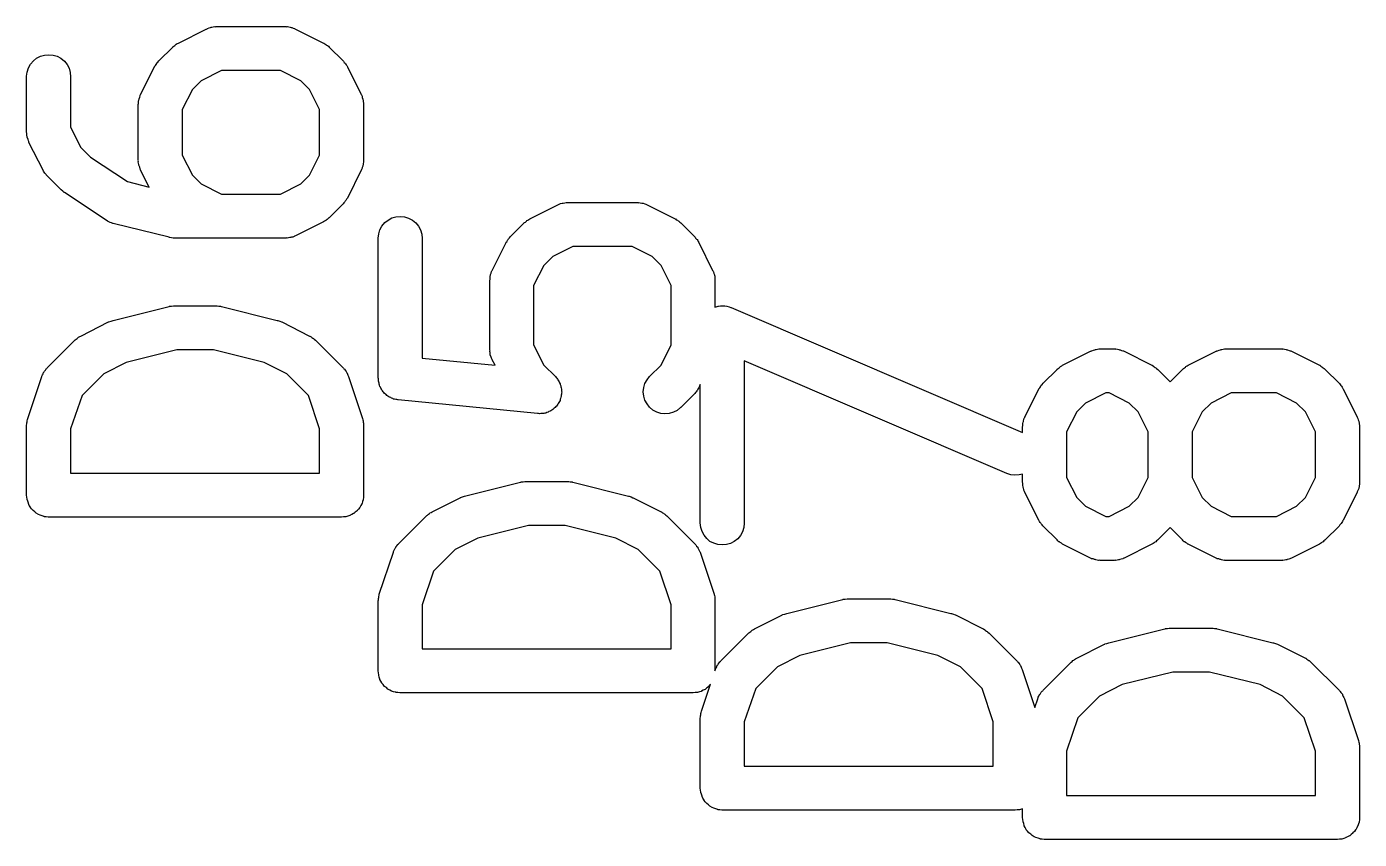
# Model space of a CAD drawing. Extents: x 116.8 to 159.2, y -137.5 to -92.6.
# Drawn here: x 132.177 to 136.727, y -137.313 to -134.539 of the extents above; entities that cross this region are included whole.
import ezdxf

# ---------------------------------------------------------------- set-up
doc = ezdxf.new("R2010")
doc.units = 0
doc.layers.add('BLACK', color=7, linetype='CONTINUOUS')

msp = doc.modelspace()

# ---------------------------------------------------------------- linework, layer by layer
at = {"layer": 'BLACK', "linetype": 'CONTINUOUS'}
for p, q in [((132.795, -134.545), (132.8, -134.543)), ((132.8, -134.543), (132.805, -134.542)), ((132.805, -134.542), (132.807, -134.541)), ((132.807, -134.541), (132.809, -134.541)), ((132.809, -134.541), (132.814, -134.54)), ((132.814, -134.54), (132.819, -134.539)), ((132.819, -134.539), (132.822, -134.54)), ((132.822, -134.54), (132.824, -134.539)), ((132.824, -134.539), (133.062, -134.539)), ((133.062, -134.539), (133.063, -134.539)), ((133.063, -134.539), (133.065, -134.54)), ((133.065, -134.54), (133.067, -134.539)), ((133.067, -134.539), (133.072, -134.54)), ((133.072, -134.54), (133.077, -134.541)), ((133.077, -134.541), (133.08, -134.542)), ((133.08, -134.542), (133.082, -134.542)), ((133.082, -134.542), (133.087, -134.544)), ((132.695, -134.595), (132.79, -134.547)), ((132.79, -134.547), (132.791, -134.547)), ((132.791, -134.547), (132.793, -134.546)), ((132.793, -134.546), (132.795, -134.545)), ((133.087, -134.544), (133.091, -134.545)), ((133.091, -134.545), (133.093, -134.546)), ((133.093, -134.546), (133.095, -134.547)), ((133.095, -134.547), (133.191, -134.595)), ((132.628, -134.656), (132.676, -134.609)), ((132.676, -134.608), (132.68, -134.606)), ((132.676, -134.609), (132.676, -134.608)), ((132.68, -134.606), (132.683, -134.603)), ((132.683, -134.603), (132.685, -134.601)), ((132.685, -134.601), (132.688, -134.599)), ((132.688, -134.599), (132.691, -134.597)), ((132.691, -134.597), (132.695, -134.595)), ((133.191, -134.595), (133.192, -134.595)), ((133.192, -134.595), (133.195, -134.598)), ((133.195, -134.598), (133.199, -134.6)), ((133.199, -134.6), (133.201, -134.602)), ((133.201, -134.602), (133.204, -134.603)), ((133.204, -134.603), (133.207, -134.606)), ((133.207, -134.606), (133.21, -134.609)), ((133.21, -134.609), (133.258, -134.656)), ((132.179, -134.694), (132.183, -134.68)), ((132.183, -134.68), (132.19, -134.667)), ((132.19, -134.667), (132.2, -134.656)), ((132.2, -134.656), (132.211, -134.647)), ((132.211, -134.647), (132.224, -134.64)), ((132.224, -134.64), (132.238, -134.636)), ((132.238, -134.636), (132.253, -134.635)), ((132.253, -134.635), (132.267, -134.636)), ((132.267, -134.636), (132.281, -134.64)), ((132.281, -134.64), (132.294, -134.647)), ((132.294, -134.647), (132.306, -134.657)), ((132.306, -134.657), (132.315, -134.668)), ((132.315, -134.668), (132.322, -134.681)), ((132.566, -134.771), (132.614, -134.676)), ((132.614, -134.675), (132.617, -134.672)), ((132.614, -134.676), (132.614, -134.675)), ((132.617, -134.672), (132.619, -134.668)), ((132.619, -134.668), (132.621, -134.665)), ((132.621, -134.665), (132.622, -134.663)), ((132.622, -134.663), (132.625, -134.66)), ((132.625, -134.66), (132.628, -134.656)), ((133.258, -134.656), (133.259, -134.657)), ((133.259, -134.657), (133.261, -134.661)), ((133.261, -134.661), (133.264, -134.664)), ((133.264, -134.664), (133.266, -134.666)), ((133.266, -134.666), (133.268, -134.669)), ((133.268, -134.669), (133.27, -134.672)), ((133.27, -134.672), (133.272, -134.676)), ((133.272, -134.676), (133.319, -134.771)), ((132.177, -134.708), (132.179, -134.694)), ((132.177, -134.71), (132.177, -134.708)), ((132.177, -134.9), (132.177, -134.71)), ((132.322, -134.681), (132.326, -134.695)), ((132.326, -134.695), (132.327, -134.71)), ((132.327, -134.71), (132.327, -134.882)), ((132.773, -134.724), (132.743, -134.754)), ((132.842, -134.689), (132.773, -134.724)), ((133.044, -134.689), (132.842, -134.689)), ((133.113, -134.724), (133.044, -134.689)), ((133.143, -134.754), (133.113, -134.724)), ((132.565, -134.773), (132.566, -134.771)), ((132.743, -134.754), (132.708, -134.822)), ((133.177, -134.822), (133.143, -134.754)), ((133.319, -134.771), (133.32, -134.772)), ((132.558, -134.804), (132.559, -134.802)), ((132.558, -134.805), (132.558, -134.804)), ((132.558, -134.995), (132.558, -134.805)), ((132.559, -134.794), (132.56, -134.789)), ((132.559, -134.799), (132.559, -134.794)), ((132.559, -134.802), (132.559, -134.799)), ((132.56, -134.789), (132.561, -134.787)), ((132.561, -134.785), (132.563, -134.78)), ((132.561, -134.787), (132.561, -134.785)), ((132.563, -134.78), (132.564, -134.775)), ((132.564, -134.775), (132.565, -134.773)), ((133.32, -134.772), (133.321, -134.774)), ((133.321, -134.774), (133.322, -134.776)), ((133.322, -134.776), (133.323, -134.781)), ((133.323, -134.781), (133.325, -134.786)), ((133.325, -134.786), (133.325, -134.788)), ((133.325, -134.788), (133.326, -134.79)), ((133.326, -134.79), (133.326, -134.795)), ((133.326, -134.795), (133.327, -134.8)), ((133.327, -134.8), (133.327, -134.803)), ((133.327, -134.803), (133.327, -134.805)), ((133.327, -134.805), (133.327, -134.995)), ((132.708, -134.822), (132.708, -134.978)), ((133.177, -134.978), (133.177, -134.822)), ((132.178, -134.902), (132.177, -134.9)), ((132.178, -134.904), (132.178, -134.902)), ((132.178, -134.909), (132.178, -134.904)), ((132.327, -134.882), (132.362, -134.951)), ((132.179, -134.915), (132.178, -134.909)), ((132.179, -134.917), (132.179, -134.915)), ((132.18, -134.919), (132.179, -134.917)), ((132.182, -134.924), (132.18, -134.919)), ((132.183, -134.929), (132.182, -134.924)), ((132.184, -134.931), (132.183, -134.929)), ((132.185, -134.933), (132.184, -134.931)), ((132.185, -134.934), (132.185, -134.933)), ((132.233, -135.029), (132.185, -134.934)), ((132.362, -134.951), (132.395, -134.985)), ((132.395, -134.985), (132.521, -135.068)), ((132.559, -134.997), (132.558, -134.995)), ((132.558, -135), (132.559, -134.997)), ((132.708, -134.978), (132.743, -135.046)), ((133.143, -135.046), (133.177, -134.978)), ((133.327, -134.995), (133.327, -134.996)), ((133.327, -134.996), (133.327, -134.998)), ((133.327, -134.998), (133.327, -135.001)), ((132.235, -135.032), (132.233, -135.029)), ((132.237, -135.036), (132.235, -135.032)), ((132.239, -135.039), (132.237, -135.036)), ((132.241, -135.041), (132.239, -135.039)), ((132.244, -135.044), (132.241, -135.041)), ((132.246, -135.048), (132.244, -135.044)), ((132.559, -135.005), (132.558, -135)), ((132.56, -135.01), (132.559, -135.005)), ((132.56, -135.012), (132.56, -135.01)), ((132.561, -135.014), (132.56, -135.012)), ((132.563, -135.019), (132.561, -135.014)), ((132.564, -135.024), (132.563, -135.019)), ((132.565, -135.026), (132.564, -135.024)), ((132.566, -135.028), (132.565, -135.026)), ((132.566, -135.029), (132.566, -135.028)), ((132.595, -135.087), (132.566, -135.029)), ((133.319, -135.029), (133.272, -135.124)), ((133.32, -135.027), (133.319, -135.029)), ((133.321, -135.025), (133.32, -135.027)), ((133.323, -135.02), (133.321, -135.025)), ((133.325, -135.015), (133.323, -135.02)), ((133.326, -135.011), (133.325, -135.013)), ((133.325, -135.013), (133.325, -135.015)), ((133.327, -135.001), (133.326, -135.006)), ((133.326, -135.006), (133.326, -135.011)), ((132.247, -135.048), (132.246, -135.048)), ((132.295, -135.096), (132.247, -135.048)), ((132.521, -135.068), (132.595, -135.087)), ((132.743, -135.046), (132.773, -135.076)), ((132.773, -135.076), (132.842, -135.111)), ((133.044, -135.111), (133.113, -135.076)), ((133.113, -135.076), (133.143, -135.046)), ((132.3, -135.1), (132.295, -135.096)), ((132.305, -135.105), (132.3, -135.1)), ((132.306, -135.105), (132.305, -135.105)), ((132.449, -135.2), (132.306, -135.105)), ((132.306, -135.105), (132.306, -135.105)), ((132.306, -135.105), (132.306, -135.105)), ((132.306, -135.105), (132.306, -135.105)), ((132.842, -135.111), (133.044, -135.111)), ((133.265, -135.135), (133.263, -135.137)), ((133.267, -135.132), (133.265, -135.135)), ((133.269, -135.128), (133.267, -135.132)), ((133.271, -135.125), (133.269, -135.128)), ((133.272, -135.124), (133.271, -135.125)), ((133.258, -135.144), (133.21, -135.191)), ((133.26, -135.14), (133.258, -135.144)), ((133.263, -135.137), (133.26, -135.14)), ((133.895, -135.195), (133.99, -135.147)), ((133.99, -135.147), (133.991, -135.147)), ((133.991, -135.147), (133.993, -135.146)), ((133.993, -135.146), (133.995, -135.145)), ((133.995, -135.145), (134, -135.143)), ((134, -135.143), (134.005, -135.142)), ((134.005, -135.142), (134.007, -135.141)), ((134.007, -135.141), (134.009, -135.141)), ((134.009, -135.141), (134.014, -135.14)), ((134.014, -135.14), (134.019, -135.139)), ((134.019, -135.139), (134.022, -135.139)), ((134.022, -135.139), (134.024, -135.139)), ((134.024, -135.139), (134.262, -135.139)), ((134.262, -135.139), (134.263, -135.139)), ((134.263, -135.139), (134.265, -135.14)), ((134.265, -135.14), (134.267, -135.139)), ((134.267, -135.139), (134.272, -135.14)), ((134.272, -135.14), (134.277, -135.141)), ((134.277, -135.141), (134.28, -135.142)), ((134.28, -135.142), (134.282, -135.142)), ((134.282, -135.142), (134.287, -135.144)), ((134.287, -135.144), (134.291, -135.145)), ((134.291, -135.145), (134.293, -135.146)), ((134.293, -135.146), (134.295, -135.147)), ((134.295, -135.147), (134.391, -135.195)), ((132.453, -135.203), (132.449, -135.2)), ((132.458, -135.205), (132.453, -135.203)), ((132.46, -135.206), (132.458, -135.205)), ((132.462, -135.207), (132.46, -135.206)), ((132.467, -135.209), (132.462, -135.207)), ((132.471, -135.211), (132.467, -135.209)), ((132.472, -135.211), (132.471, -135.211)), ((132.663, -135.258), (132.472, -135.211)), ((133.191, -135.205), (133.095, -135.253)), ((133.194, -135.203), (133.191, -135.205)), ((133.198, -135.201), (133.194, -135.203)), ((133.2, -135.199), (133.198, -135.201)), ((133.203, -135.197), (133.2, -135.199)), ((133.206, -135.194), (133.203, -135.197)), ((133.209, -135.192), (133.206, -135.194)), ((133.21, -135.191), (133.209, -135.192)), ((133.383, -135.232), (133.39, -135.22)), ((133.39, -135.22), (133.4, -135.208)), ((133.4, -135.208), (133.411, -135.199)), ((133.411, -135.199), (133.424, -135.192)), ((133.424, -135.192), (133.438, -135.188)), ((133.438, -135.188), (133.453, -135.187)), ((133.453, -135.187), (133.467, -135.188)), ((133.467, -135.188), (133.481, -135.193)), ((133.481, -135.193), (133.494, -135.2)), ((133.494, -135.2), (133.506, -135.209)), ((133.506, -135.209), (133.515, -135.22)), ((133.515, -135.22), (133.522, -135.233)), ((133.828, -135.256), (133.876, -135.209)), ((133.876, -135.208), (133.88, -135.206)), ((133.876, -135.209), (133.876, -135.208)), ((133.88, -135.206), (133.883, -135.203)), ((133.883, -135.203), (133.885, -135.201)), ((133.885, -135.201), (133.888, -135.199)), ((133.888, -135.199), (133.891, -135.197)), ((133.891, -135.197), (133.895, -135.195)), ((134.391, -135.195), (134.392, -135.195)), ((134.392, -135.195), (134.395, -135.198)), ((134.395, -135.198), (134.399, -135.2)), ((134.399, -135.2), (134.401, -135.202)), ((134.401, -135.202), (134.404, -135.203)), ((134.404, -135.203), (134.407, -135.206)), ((134.407, -135.206), (134.41, -135.209)), ((134.41, -135.209), (134.458, -135.256)), ((132.664, -135.259), (132.663, -135.258)), ((132.665, -135.259), (132.664, -135.259)), ((132.671, -135.26), (132.665, -135.259)), ((132.677, -135.261), (132.671, -135.26)), ((132.679, -135.261), (132.677, -135.261)), ((132.68, -135.261), (132.679, -135.261)), ((132.681, -135.261), (132.68, -135.261)), ((133.062, -135.261), (132.681, -135.261)), ((133.064, -135.26), (133.062, -135.261)), ((133.066, -135.261), (133.064, -135.26)), ((133.071, -135.26), (133.066, -135.261)), ((133.076, -135.259), (133.071, -135.26)), ((133.079, -135.259), (133.076, -135.259)), ((133.081, -135.258), (133.079, -135.259)), ((133.086, -135.257), (133.081, -135.258)), ((133.09, -135.255), (133.086, -135.257)), ((133.092, -135.254), (133.09, -135.255)), ((133.095, -135.253), (133.092, -135.254)), ((133.095, -135.253), (133.095, -135.253)), ((133.377, -135.261), (133.379, -135.246)), ((133.377, -135.262), (133.377, -135.261)), ((133.377, -135.738), (133.377, -135.262)), ((133.379, -135.246), (133.383, -135.232)), ((133.522, -135.233), (133.526, -135.247)), ((133.526, -135.247), (133.527, -135.262)), ((133.527, -135.262), (133.527, -135.67)), ((133.817, -135.272), (133.819, -135.268)), ((133.819, -135.268), (133.821, -135.265)), ((133.821, -135.265), (133.822, -135.263)), ((133.822, -135.263), (133.825, -135.26)), ((133.825, -135.26), (133.828, -135.256)), ((134.458, -135.256), (134.459, -135.257)), ((134.459, -135.257), (134.461, -135.261)), ((134.461, -135.261), (134.464, -135.264)), ((134.464, -135.264), (134.466, -135.266)), ((134.466, -135.266), (134.468, -135.269)), ((134.468, -135.269), (134.47, -135.272)), ((133.766, -135.371), (133.814, -135.276)), ((133.814, -135.275), (133.817, -135.272)), ((133.814, -135.276), (133.814, -135.275)), ((134.042, -135.289), (133.973, -135.324)), ((134.244, -135.289), (134.042, -135.289)), ((134.313, -135.324), (134.244, -135.289)), ((134.47, -135.272), (134.472, -135.276)), ((134.472, -135.276), (134.519, -135.371)), ((133.943, -135.354), (133.908, -135.422)), ((133.973, -135.324), (133.943, -135.354)), ((134.343, -135.354), (134.313, -135.324)), ((134.377, -135.422), (134.343, -135.354)), ((133.758, -135.404), (133.759, -135.402)), ((133.758, -135.405), (133.758, -135.404)), ((133.758, -135.643), (133.758, -135.405)), ((133.759, -135.394), (133.76, -135.389)), ((133.759, -135.399), (133.759, -135.394)), ((133.759, -135.402), (133.759, -135.399)), ((133.76, -135.389), (133.761, -135.387)), ((133.761, -135.385), (133.763, -135.38)), ((133.761, -135.387), (133.761, -135.385)), ((133.763, -135.38), (133.764, -135.375)), ((133.764, -135.375), (133.765, -135.373)), ((133.765, -135.373), (133.766, -135.371)), ((134.519, -135.371), (134.52, -135.372)), ((134.52, -135.372), (134.521, -135.374)), ((134.521, -135.374), (134.522, -135.376)), ((134.522, -135.376), (134.523, -135.381)), ((134.523, -135.381), (134.525, -135.386)), ((134.525, -135.386), (134.525, -135.388)), ((134.525, -135.388), (134.526, -135.39)), ((134.526, -135.39), (134.526, -135.395)), ((134.526, -135.395), (134.527, -135.4)), ((134.527, -135.4), (134.527, -135.403)), ((134.527, -135.403), (134.527, -135.405)), ((134.527, -135.405), (134.527, -135.496)), ((133.908, -135.422), (133.908, -135.625)), ((134.377, -135.625), (134.377, -135.422)), ((132.472, -135.542), (132.663, -135.494)), ((132.663, -135.494), (132.664, -135.494)), ((132.664, -135.494), (132.665, -135.493)), ((132.665, -135.493), (132.666, -135.493)), ((132.666, -135.493), (132.672, -135.493)), ((132.672, -135.493), (132.678, -135.492)), ((132.678, -135.492), (132.68, -135.492)), ((132.68, -135.492), (132.681, -135.492)), ((132.681, -135.492), (132.824, -135.492)), ((132.824, -135.492), (132.825, -135.492)), ((132.825, -135.492), (132.826, -135.492)), ((132.826, -135.492), (132.828, -135.492)), ((132.828, -135.492), (132.833, -135.493)), ((132.833, -135.493), (132.839, -135.493)), ((132.839, -135.493), (132.841, -135.494)), ((132.841, -135.494), (132.842, -135.494)), ((132.842, -135.494), (133.032, -135.542)), ((134.527, -135.496), (134.531, -135.495)), ((134.531, -135.495), (134.538, -135.493)), ((134.538, -135.493), (134.539, -135.493)), ((134.539, -135.493), (134.546, -135.492)), ((134.539, -135.493), (134.539, -135.493)), ((134.546, -135.492), (134.553, -135.492)), ((134.553, -135.492), (134.553, -135.492)), ((134.553, -135.492), (134.553, -135.492)), ((134.553, -135.492), (134.561, -135.492)), ((134.561, -135.492), (134.567, -135.493)), ((134.567, -135.493), (134.568, -135.493)), ((134.568, -135.493), (134.568, -135.493)), ((134.568, -135.493), (134.575, -135.495)), ((134.575, -135.495), (134.581, -135.498)), ((134.581, -135.498), (134.582, -135.498)), ((134.582, -135.498), (134.582, -135.498)), ((134.582, -135.498), (135.577, -135.924)), ((132.458, -135.546), (132.465, -135.544)), ((132.465, -135.544), (132.472, -135.542)), ((132.472, -135.542), (132.472, -135.542)), ((132.472, -135.542), (132.472, -135.542)), ((133.032, -135.542), (133.033, -135.542)), ((133.033, -135.542), (133.034, -135.542)), ((133.034, -135.542), (133.034, -135.542)), ((133.034, -135.542), (133.041, -135.544)), ((133.041, -135.544), (133.047, -135.547)), ((132.362, -135.595), (132.457, -135.547)), ((132.457, -135.547), (132.458, -135.547)), ((132.458, -135.547), (132.458, -135.546)), ((132.458, -135.547), (132.458, -135.547)), ((133.047, -135.547), (133.048, -135.547)), ((133.048, -135.547), (133.048, -135.547)), ((133.048, -135.547), (133.143, -135.595)), ((132.247, -135.704), (132.342, -135.609)), ((132.342, -135.609), (132.343, -135.608)), ((132.343, -135.608), (132.346, -135.606)), ((132.346, -135.606), (132.349, -135.603)), ((132.349, -135.603), (132.352, -135.601)), ((132.352, -135.601), (132.354, -135.599)), ((132.354, -135.599), (132.358, -135.597)), ((132.358, -135.597), (132.362, -135.595)), ((133.143, -135.595), (133.144, -135.595)), ((133.144, -135.595), (133.148, -135.598)), ((133.148, -135.598), (133.151, -135.6)), ((133.151, -135.6), (133.154, -135.602)), ((133.154, -135.602), (133.156, -135.603)), ((133.156, -135.603), (133.159, -135.606)), ((133.159, -135.606), (133.163, -135.609)), ((133.163, -135.609), (133.258, -135.704)), ((133.908, -135.625), (133.943, -135.694)), ((134.343, -135.694), (134.377, -135.625)), ((132.69, -135.642), (132.517, -135.685)), ((132.815, -135.642), (132.69, -135.642)), ((132.988, -135.685), (132.815, -135.642)), ((133.527, -135.67), (133.776, -135.695)), ((133.759, -135.645), (133.758, -135.643)), ((133.758, -135.647), (133.759, -135.645)), ((133.759, -135.652), (133.758, -135.647)), ((133.76, -135.657), (133.759, -135.652)), ((133.76, -135.66), (133.76, -135.657)), ((133.761, -135.662), (133.76, -135.66)), ((133.763, -135.667), (133.761, -135.662)), ((133.764, -135.671), (133.763, -135.667)), ((133.765, -135.673), (133.764, -135.671)), ((133.766, -135.675), (133.765, -135.673)), ((133.766, -135.676), (133.766, -135.675)), ((133.776, -135.695), (133.766, -135.676)), ((135.523, -136.064), (134.627, -135.68)), ((134.627, -135.68), (134.627, -136.233)), ((135.714, -135.695), (135.809, -135.647)), ((135.809, -135.647), (135.81, -135.647)), ((135.81, -135.647), (135.812, -135.646)), ((135.812, -135.646), (135.814, -135.645)), ((135.814, -135.645), (135.819, -135.643)), ((135.819, -135.643), (135.824, -135.642)), ((135.824, -135.642), (135.826, -135.641)), ((135.826, -135.641), (135.828, -135.641)), ((135.828, -135.641), (135.833, -135.64)), ((135.833, -135.64), (135.838, -135.639)), ((135.838, -135.639), (135.841, -135.639)), ((135.841, -135.639), (135.843, -135.639)), ((135.843, -135.639), (135.89, -135.639)), ((135.89, -135.639), (135.892, -135.639)), ((135.892, -135.639), (135.894, -135.64)), ((135.894, -135.64), (135.896, -135.639)), ((135.896, -135.639), (135.901, -135.64)), ((135.901, -135.64), (135.906, -135.641)), ((135.906, -135.641), (135.908, -135.642)), ((135.908, -135.642), (135.91, -135.642)), ((135.91, -135.642), (135.915, -135.644)), ((135.915, -135.644), (135.92, -135.645)), ((135.92, -135.645), (135.922, -135.646)), ((135.922, -135.646), (135.924, -135.647)), ((135.924, -135.647), (136.019, -135.695)), ((136.143, -135.695), (136.238, -135.647)), ((136.238, -135.647), (136.239, -135.647)), ((136.239, -135.647), (136.241, -135.646)), ((136.241, -135.646), (136.243, -135.645)), ((136.243, -135.645), (136.248, -135.643)), ((136.248, -135.643), (136.253, -135.642)), ((136.253, -135.642), (136.255, -135.641)), ((136.255, -135.641), (136.257, -135.641)), ((136.257, -135.641), (136.262, -135.64)), ((136.262, -135.64), (136.267, -135.639)), ((136.267, -135.639), (136.269, -135.639)), ((136.269, -135.639), (136.271, -135.639)), ((136.271, -135.639), (136.462, -135.639)), ((136.462, -135.639), (136.463, -135.639)), ((136.463, -135.639), (136.465, -135.64)), ((136.465, -135.64), (136.467, -135.639)), ((136.467, -135.639), (136.472, -135.64)), ((136.472, -135.64), (136.477, -135.641)), ((136.477, -135.641), (136.48, -135.642)), ((136.48, -135.642), (136.482, -135.642)), ((136.482, -135.642), (136.487, -135.644)), ((136.487, -135.644), (136.491, -135.645)), ((136.491, -135.645), (136.493, -135.646)), ((136.493, -135.646), (136.495, -135.647)), ((136.495, -135.647), (136.591, -135.695)), ((132.231, -135.728), (132.233, -135.724)), ((132.233, -135.724), (132.235, -135.719)), ((132.235, -135.719), (132.237, -135.717)), ((132.237, -135.717), (132.238, -135.715)), ((132.238, -135.715), (132.241, -135.711)), ((132.241, -135.711), (132.244, -135.707)), ((132.244, -135.707), (132.246, -135.706)), ((132.246, -135.706), (132.247, -135.704)), ((132.44, -135.724), (132.366, -135.798)), ((132.517, -135.685), (132.44, -135.724)), ((133.065, -135.724), (132.988, -135.685)), ((133.139, -135.798), (133.065, -135.724)), ((133.258, -135.704), (133.259, -135.705)), ((133.259, -135.705), (133.26, -135.707)), ((133.26, -135.707), (133.262, -135.708)), ((133.262, -135.708), (133.264, -135.712)), ((133.264, -135.712), (133.268, -135.716)), ((133.268, -135.716), (133.269, -135.718)), ((133.269, -135.718), (133.27, -135.72)), ((133.27, -135.72), (133.272, -135.725)), ((133.272, -135.725), (133.274, -135.729)), ((133.943, -135.694), (133.982, -135.733)), ((134.304, -135.733), (134.343, -135.694)), ((135.647, -135.756), (135.695, -135.709)), ((135.695, -135.708), (135.699, -135.706)), ((135.695, -135.709), (135.695, -135.708)), ((135.699, -135.706), (135.702, -135.703)), ((135.702, -135.703), (135.704, -135.701)), ((135.704, -135.701), (135.707, -135.699)), ((135.707, -135.699), (135.711, -135.697)), ((135.711, -135.697), (135.714, -135.695)), ((136.019, -135.695), (136.02, -135.695)), ((136.02, -135.695), (136.024, -135.698)), ((136.024, -135.698), (136.027, -135.7)), ((136.027, -135.7), (136.03, -135.702)), ((136.03, -135.702), (136.032, -135.703)), ((136.032, -135.703), (136.035, -135.706)), ((136.035, -135.706), (136.039, -135.709)), ((136.039, -135.709), (136.081, -135.751)), ((136.081, -135.751), (136.123, -135.709)), ((136.123, -135.709), (136.124, -135.708)), ((136.124, -135.708), (136.127, -135.706)), ((136.127, -135.706), (136.13, -135.703)), ((136.13, -135.703), (136.133, -135.701)), ((136.133, -135.701), (136.135, -135.699)), ((136.135, -135.699), (136.139, -135.697)), ((136.139, -135.697), (136.143, -135.695)), ((136.591, -135.695), (136.592, -135.695)), ((136.592, -135.695), (136.595, -135.698)), ((136.595, -135.698), (136.599, -135.7)), ((136.599, -135.7), (136.601, -135.702)), ((136.601, -135.702), (136.604, -135.703)), ((136.604, -135.703), (136.607, -135.706)), ((136.607, -135.706), (136.61, -135.709)), ((136.61, -135.709), (136.658, -135.756)), ((132.181, -135.876), (132.229, -135.733)), ((132.229, -135.732), (132.23, -135.73)), ((132.229, -135.733), (132.229, -135.732)), ((132.23, -135.73), (132.231, -135.728)), ((133.274, -135.729), (133.275, -135.731)), ((133.275, -135.731), (133.276, -135.733)), ((133.276, -135.733), (133.324, -135.876)), ((133.378, -135.741), (133.377, -135.738)), ((133.378, -135.745), (133.378, -135.741)), ((133.378, -135.749), (133.378, -135.745)), ((133.379, -135.753), (133.378, -135.749)), ((133.38, -135.756), (133.379, -135.753)), ((133.38, -135.759), (133.38, -135.756)), ((133.382, -135.763), (133.38, -135.759)), ((133.383, -135.767), (133.382, -135.763)), ((133.385, -135.77), (133.383, -135.767)), ((133.386, -135.773), (133.385, -135.77)), ((133.982, -135.733), (133.982, -135.733)), ((133.982, -135.733), (133.985, -135.736)), ((133.985, -135.736), (133.987, -135.739)), ((133.987, -135.739), (133.989, -135.742)), ((133.989, -135.742), (133.991, -135.745)), ((133.991, -135.745), (133.993, -135.748)), ((133.993, -135.748), (133.995, -135.751)), ((133.995, -135.751), (133.996, -135.755)), ((133.996, -135.755), (133.998, -135.758)), ((133.998, -135.758), (133.999, -135.761)), ((133.999, -135.761), (134.001, -135.765)), ((134.001, -135.765), (134.001, -135.768)), ((134.001, -135.768), (134.002, -135.772)), ((134.002, -135.772), (134.003, -135.776)), ((134.282, -135.785), (134.284, -135.771)), ((134.284, -135.771), (134.288, -135.757)), ((134.288, -135.757), (134.295, -135.744)), ((134.295, -135.744), (134.304, -135.733)), ((134.472, -135.772), (134.471, -135.773)), ((134.477, -135.761), (134.472, -135.772)), ((134.477, -136.233), (134.477, -135.761)), ((135.633, -135.775), (135.636, -135.772)), ((135.636, -135.772), (135.638, -135.768)), ((135.638, -135.768), (135.64, -135.765)), ((135.64, -135.765), (135.641, -135.763)), ((135.641, -135.763), (135.644, -135.76)), ((135.644, -135.76), (135.647, -135.756)), ((136.658, -135.756), (136.659, -135.757)), ((136.659, -135.757), (136.661, -135.761)), ((136.661, -135.761), (136.664, -135.764)), ((136.664, -135.764), (136.666, -135.766)), ((136.666, -135.766), (136.668, -135.769)), ((136.668, -135.769), (136.67, -135.772)), ((136.67, -135.772), (136.672, -135.776)), ((132.366, -135.798), (132.327, -135.912)), ((133.177, -135.912), (133.139, -135.798)), ((133.388, -135.776), (133.386, -135.773)), ((133.39, -135.78), (133.388, -135.776)), ((133.392, -135.782), (133.39, -135.78)), ((133.394, -135.785), (133.392, -135.782)), ((133.397, -135.788), (133.394, -135.785)), ((133.399, -135.791), (133.397, -135.788)), ((133.402, -135.793), (133.399, -135.791)), ((133.404, -135.795), (133.402, -135.793)), ((133.407, -135.798), (133.404, -135.795)), ((133.41, -135.8), (133.407, -135.798)), ((133.413, -135.802), (133.41, -135.8)), ((133.416, -135.804), (133.413, -135.802)), ((133.42, -135.805), (133.416, -135.804)), ((133.423, -135.807), (133.42, -135.805)), ((133.427, -135.808), (133.423, -135.807)), ((133.43, -135.81), (133.427, -135.808)), ((133.433, -135.81), (133.43, -135.81)), ((133.437, -135.812), (133.433, -135.81)), ((133.441, -135.812), (133.437, -135.812)), ((133.444, -135.813), (133.441, -135.812)), ((133.445, -135.813), (133.444, -135.813)), ((133.921, -135.86), (133.445, -135.813)), ((133.998, -135.815), (133.996, -135.818)), ((133.999, -135.811), (133.998, -135.815)), ((134, -135.808), (133.999, -135.811)), ((134.001, -135.804), (134, -135.808)), ((134.002, -135.801), (134.001, -135.804)), ((134.003, -135.794), (134.002, -135.797)), ((134.002, -135.797), (134.002, -135.801)), ((134.003, -135.776), (134.003, -135.779)), ((134.003, -135.779), (134.003, -135.783)), ((134.003, -135.783), (134.004, -135.786)), ((134.004, -135.786), (134.003, -135.79)), ((134.003, -135.79), (134.003, -135.794)), ((134.284, -135.8), (134.282, -135.785)), ((134.288, -135.814), (134.284, -135.8)), ((134.295, -135.827), (134.288, -135.814)), ((134.458, -135.791), (134.41, -135.839)), ((134.46, -135.788), (134.458, -135.791)), ((134.463, -135.785), (134.46, -135.788)), ((134.465, -135.782), (134.463, -135.785)), ((134.467, -135.78), (134.465, -135.782)), ((134.469, -135.776), (134.467, -135.78)), ((134.471, -135.773), (134.469, -135.776)), ((135.585, -135.871), (135.633, -135.776)), ((135.633, -135.776), (135.633, -135.775)), ((135.861, -135.789), (135.792, -135.824)), ((135.873, -135.789), (135.861, -135.789)), ((135.941, -135.824), (135.873, -135.789)), ((136.289, -135.789), (136.221, -135.824)), ((136.444, -135.789), (136.289, -135.789)), ((136.513, -135.824), (136.444, -135.789)), ((136.672, -135.776), (136.719, -135.871)), ((133.925, -135.86), (133.921, -135.86)), ((133.928, -135.861), (133.925, -135.86)), ((133.932, -135.86), (133.928, -135.861)), ((133.936, -135.86), (133.932, -135.86)), ((133.939, -135.86), (133.936, -135.86)), ((133.943, -135.859), (133.939, -135.86)), ((133.946, -135.858), (133.943, -135.859)), ((133.95, -135.858), (133.946, -135.858)), ((133.953, -135.856), (133.95, -135.858)), ((133.957, -135.855), (133.953, -135.856)), ((133.96, -135.853), (133.957, -135.855)), ((133.964, -135.852), (133.96, -135.853)), ((133.967, -135.85), (133.964, -135.852)), ((133.97, -135.848), (133.967, -135.85)), ((133.973, -135.846), (133.97, -135.848)), ((133.976, -135.844), (133.973, -135.846)), ((133.978, -135.841), (133.976, -135.844)), ((133.981, -135.839), (133.978, -135.841)), ((133.984, -135.836), (133.981, -135.839)), ((133.986, -135.834), (133.984, -135.836)), ((133.988, -135.831), (133.986, -135.834)), ((133.991, -135.828), (133.988, -135.831)), ((133.992, -135.825), (133.991, -135.828)), ((133.994, -135.822), (133.992, -135.825)), ((133.996, -135.818), (133.994, -135.822)), ((134.304, -135.838), (134.295, -135.827)), ((134.315, -135.848), (134.304, -135.838)), ((134.328, -135.855), (134.315, -135.848)), ((134.342, -135.859), (134.328, -135.855)), ((134.356, -135.861), (134.342, -135.859)), ((134.371, -135.859), (134.356, -135.861)), ((134.385, -135.855), (134.371, -135.859)), ((134.398, -135.849), (134.385, -135.855)), ((134.409, -135.839), (134.398, -135.849)), ((134.41, -135.839), (134.409, -135.839)), ((135.762, -135.854), (135.727, -135.922)), ((135.792, -135.824), (135.762, -135.854)), ((135.972, -135.854), (135.941, -135.824)), ((136.006, -135.922), (135.972, -135.854)), ((136.19, -135.854), (136.156, -135.922)), ((136.221, -135.824), (136.19, -135.854)), ((136.543, -135.854), (136.513, -135.824)), ((136.577, -135.922), (136.543, -135.854)), ((132.177, -135.899), (132.178, -135.895)), ((132.177, -135.9), (132.177, -135.899)), ((132.177, -136.138), (132.177, -135.9)), ((132.178, -135.891), (132.179, -135.888)), ((132.178, -135.895), (132.178, -135.891)), ((132.179, -135.884), (132.18, -135.88)), ((132.179, -135.888), (132.179, -135.884)), ((132.18, -135.88), (132.181, -135.876)), ((133.324, -135.876), (133.324, -135.877)), ((133.324, -135.877), (133.325, -135.881)), ((133.325, -135.881), (133.326, -135.885)), ((133.326, -135.885), (133.326, -135.889)), ((133.326, -135.889), (133.327, -135.892)), ((133.327, -135.892), (133.327, -135.896)), ((133.327, -135.896), (133.327, -135.9)), ((133.327, -135.9), (133.327, -136.138)), ((135.577, -135.904), (135.578, -135.902)), ((135.577, -135.905), (135.577, -135.904)), ((135.577, -135.924), (135.577, -135.905)), ((135.578, -135.894), (135.579, -135.889)), ((135.578, -135.899), (135.578, -135.894)), ((135.578, -135.902), (135.578, -135.899)), ((135.579, -135.889), (135.58, -135.887)), ((135.58, -135.885), (135.582, -135.88)), ((135.58, -135.887), (135.58, -135.885)), ((135.582, -135.88), (135.583, -135.875)), ((135.583, -135.875), (135.585, -135.873)), ((135.585, -135.873), (135.585, -135.871)), ((136.719, -135.871), (136.72, -135.872)), ((136.72, -135.872), (136.721, -135.874)), ((136.721, -135.874), (136.722, -135.876)), ((136.722, -135.876), (136.723, -135.881)), ((136.723, -135.881), (136.725, -135.886)), ((136.725, -135.886), (136.725, -135.888)), ((136.725, -135.888), (136.726, -135.89)), ((136.726, -135.89), (136.726, -135.895)), ((136.726, -135.895), (136.727, -135.9)), ((136.727, -135.9), (136.727, -135.903)), ((136.727, -135.903), (136.727, -135.905)), ((136.727, -135.905), (136.727, -136.095)), ((132.327, -135.912), (132.327, -136.063)), ((133.177, -136.063), (133.177, -135.912)), ((135.727, -135.922), (135.727, -136.078)), ((136.006, -136.078), (136.006, -135.922)), ((136.156, -135.922), (136.156, -136.078)), ((136.577, -136.078), (136.577, -135.922)), ((132.327, -136.063), (133.177, -136.063)), ((135.537, -136.069), (135.523, -136.064)), ((135.551, -136.07), (135.537, -136.069)), ((135.566, -136.069), (135.551, -136.07)), ((135.577, -136.066), (135.566, -136.069)), ((135.577, -136.095), (135.577, -136.066)), ((135.727, -136.078), (135.762, -136.146)), ((135.972, -136.146), (136.006, -136.078)), ((136.156, -136.078), (136.19, -136.146)), ((136.543, -136.146), (136.577, -136.078)), ((133.672, -136.142), (133.863, -136.094)), ((133.863, -136.094), (133.864, -136.094)), ((133.864, -136.094), (133.865, -136.093)), ((133.865, -136.093), (133.866, -136.093)), ((133.866, -136.093), (133.872, -136.093)), ((133.872, -136.093), (133.878, -136.092)), ((133.878, -136.092), (133.88, -136.092)), ((133.88, -136.092), (133.881, -136.092)), ((133.881, -136.092), (134.024, -136.092)), ((134.024, -136.092), (134.025, -136.092)), ((134.025, -136.092), (134.026, -136.092)), ((134.026, -136.092), (134.028, -136.092)), ((134.028, -136.092), (134.033, -136.093)), ((134.033, -136.093), (134.039, -136.093)), ((134.039, -136.093), (134.041, -136.094)), ((134.041, -136.094), (134.042, -136.094)), ((134.042, -136.094), (134.232, -136.142)), ((135.578, -136.097), (135.577, -136.095)), ((135.578, -136.1), (135.578, -136.097)), ((135.578, -136.105), (135.578, -136.1)), ((135.579, -136.11), (135.578, -136.105)), ((135.579, -136.112), (135.579, -136.11)), ((135.58, -136.114), (135.579, -136.112)), ((135.582, -136.119), (135.58, -136.114)), ((135.583, -136.124), (135.582, -136.119)), ((135.584, -136.126), (135.583, -136.124)), ((135.585, -136.128), (135.584, -136.126)), ((135.585, -136.129), (135.585, -136.128)), ((135.633, -136.224), (135.585, -136.129)), ((136.719, -136.129), (136.672, -136.224)), ((136.72, -136.127), (136.719, -136.129)), ((136.721, -136.125), (136.72, -136.127)), ((136.723, -136.12), (136.721, -136.125)), ((136.725, -136.115), (136.723, -136.12)), ((136.726, -136.111), (136.725, -136.113)), ((136.725, -136.113), (136.725, -136.115)), ((136.727, -136.101), (136.726, -136.106)), ((136.726, -136.106), (136.726, -136.111)), ((136.727, -136.095), (136.727, -136.096)), ((136.727, -136.096), (136.727, -136.098)), ((136.727, -136.098), (136.727, -136.101)), ((132.178, -136.145), (132.177, -136.138)), ((132.179, -136.152), (132.178, -136.145)), ((132.179, -136.153), (132.179, -136.152)), ((132.179, -136.152), (132.179, -136.152)), ((132.181, -136.159), (132.179, -136.153)), ((132.183, -136.166), (132.181, -136.159)), ((132.183, -136.167), (132.183, -136.166)), ((132.183, -136.166), (132.183, -136.166)), ((132.186, -136.173), (132.183, -136.167)), ((132.19, -136.179), (132.186, -136.173)), ((132.19, -136.18), (132.19, -136.179)), ((132.19, -136.179), (132.19, -136.179)), ((132.194, -136.185), (132.19, -136.18)), ((133.314, -136.18), (133.31, -136.186)), ((133.315, -136.18), (133.314, -136.18)), ((133.314, -136.18), (133.314, -136.18)), ((133.318, -136.174), (133.315, -136.18)), ((133.321, -136.168), (133.318, -136.174)), ((133.322, -136.167), (133.321, -136.167)), ((133.321, -136.167), (133.321, -136.168)), ((133.324, -136.16), (133.322, -136.167)), ((133.326, -136.154), (133.324, -136.16)), ((133.327, -136.146), (133.326, -136.153)), ((133.326, -136.153), (133.326, -136.153)), ((133.326, -136.153), (133.326, -136.154)), ((133.327, -136.138), (133.327, -136.139)), ((133.327, -136.139), (133.327, -136.139)), ((133.327, -136.139), (133.327, -136.139)), ((133.327, -136.139), (133.327, -136.139)), ((133.327, -136.139), (133.327, -136.146)), ((133.562, -136.195), (133.657, -136.147)), ((133.657, -136.147), (133.658, -136.147)), ((133.658, -136.146), (133.665, -136.144)), ((133.658, -136.147), (133.658, -136.146)), ((133.658, -136.147), (133.658, -136.147)), ((133.665, -136.144), (133.672, -136.142)), ((133.672, -136.142), (133.672, -136.142)), ((133.672, -136.142), (133.672, -136.142)), ((134.232, -136.142), (134.233, -136.142)), ((134.233, -136.142), (134.234, -136.142)), ((134.234, -136.142), (134.234, -136.142)), ((134.234, -136.142), (134.241, -136.144)), ((134.241, -136.144), (134.247, -136.147)), ((134.247, -136.147), (134.248, -136.147)), ((134.248, -136.147), (134.248, -136.147)), ((134.248, -136.147), (134.343, -136.195)), ((135.762, -136.146), (135.792, -136.176)), ((135.792, -136.176), (135.861, -136.211)), ((135.873, -136.211), (135.941, -136.176)), ((135.941, -136.176), (135.972, -136.146)), ((136.19, -136.146), (136.221, -136.176)), ((136.221, -136.176), (136.289, -136.211)), ((136.444, -136.211), (136.513, -136.176)), ((136.513, -136.176), (136.543, -136.146)), ((132.199, -136.191), (132.194, -136.185)), ((132.205, -136.195), (132.199, -136.191)), ((132.199, -136.191), (132.199, -136.191)), ((132.199, -136.191), (132.199, -136.191)), ((132.21, -136.2), (132.205, -136.195)), ((132.217, -136.204), (132.21, -136.2)), ((132.21, -136.2), (132.21, -136.2)), ((132.21, -136.2), (132.21, -136.2)), ((132.223, -136.207), (132.217, -136.204)), ((132.23, -136.209), (132.223, -136.207)), ((132.223, -136.207), (132.223, -136.207)), ((132.223, -136.207), (132.223, -136.207)), ((132.237, -136.211), (132.23, -136.209)), ((132.237, -136.212), (132.237, -136.211)), ((132.237, -136.211), (132.237, -136.211)), ((132.244, -136.212), (132.237, -136.212)), ((132.251, -136.213), (132.244, -136.212)), ((132.252, -136.213), (132.251, -136.213)), ((133.252, -136.213), (132.252, -136.213)), ((132.252, -136.213), (132.252, -136.213)), ((132.252, -136.213), (132.252, -136.213)), ((132.252, -136.213), (132.252, -136.213)), ((133.259, -136.212), (133.252, -136.213)), ((133.266, -136.212), (133.259, -136.212)), ((133.267, -136.212), (133.266, -136.212)), ((133.274, -136.21), (133.267, -136.212)), ((133.267, -136.212), (133.267, -136.212)), ((133.28, -136.208), (133.274, -136.21)), ((133.281, -136.208), (133.28, -136.208)), ((133.287, -136.204), (133.281, -136.207)), ((133.281, -136.207), (133.281, -136.208)), ((133.293, -136.201), (133.287, -136.204)), ((133.294, -136.201), (133.293, -136.201)), ((133.299, -136.196), (133.294, -136.201)), ((133.294, -136.201), (133.294, -136.201)), ((133.305, -136.192), (133.299, -136.196)), ((133.31, -136.186), (133.305, -136.191)), ((133.305, -136.191), (133.305, -136.191)), ((133.305, -136.191), (133.305, -136.192)), ((133.447, -136.304), (133.542, -136.209)), ((133.542, -136.209), (133.543, -136.208)), ((133.543, -136.208), (133.546, -136.206)), ((133.546, -136.206), (133.549, -136.203)), ((133.549, -136.203), (133.552, -136.201)), ((133.552, -136.201), (133.554, -136.199)), ((133.554, -136.199), (133.558, -136.197)), ((133.558, -136.197), (133.562, -136.195)), ((134.343, -136.195), (134.344, -136.195)), ((134.344, -136.195), (134.348, -136.198)), ((134.348, -136.198), (134.351, -136.2)), ((134.351, -136.2), (134.354, -136.202)), ((134.354, -136.202), (134.356, -136.203)), ((134.356, -136.203), (134.359, -136.206)), ((134.359, -136.206), (134.363, -136.209)), ((134.363, -136.209), (134.458, -136.304)), ((135.635, -136.228), (135.633, -136.224)), ((135.861, -136.211), (135.873, -136.211)), ((136.289, -136.211), (136.444, -136.211)), ((136.671, -136.225), (136.669, -136.228)), ((136.672, -136.224), (136.671, -136.225)), ((133.89, -136.242), (133.717, -136.285)), ((134.015, -136.242), (133.89, -136.242)), ((134.188, -136.285), (134.015, -136.242)), ((134.479, -136.248), (134.477, -136.233)), ((134.483, -136.262), (134.479, -136.248)), ((134.49, -136.275), (134.483, -136.262)), ((134.621, -136.263), (134.614, -136.276)), ((134.626, -136.249), (134.621, -136.263)), ((134.627, -136.234), (134.626, -136.249)), ((134.627, -136.233), (134.627, -136.234)), ((135.637, -136.231), (135.635, -136.228)), ((135.639, -136.234), (135.637, -136.231)), ((135.641, -136.236), (135.639, -136.234)), ((135.644, -136.239), (135.641, -136.236)), ((135.646, -136.243), (135.644, -136.239)), ((135.647, -136.244), (135.646, -136.243)), ((135.695, -136.291), (135.647, -136.244)), ((136.081, -136.249), (136.039, -136.291)), ((136.123, -136.291), (136.081, -136.249)), ((136.658, -136.244), (136.61, -136.291)), ((136.66, -136.24), (136.658, -136.244)), ((136.663, -136.237), (136.66, -136.24)), ((136.665, -136.235), (136.663, -136.237)), ((136.667, -136.232), (136.665, -136.235)), ((136.669, -136.228), (136.667, -136.232)), ((133.435, -136.319), (133.437, -136.317)), ((133.437, -136.317), (133.438, -136.315)), ((133.438, -136.315), (133.441, -136.311)), ((133.441, -136.311), (133.444, -136.307)), ((133.444, -136.307), (133.446, -136.306)), ((133.446, -136.306), (133.447, -136.304)), ((133.717, -136.285), (133.64, -136.324)), ((134.265, -136.324), (134.188, -136.285)), ((134.458, -136.304), (134.459, -136.305)), ((134.459, -136.305), (134.46, -136.307)), ((134.46, -136.307), (134.462, -136.308)), ((134.462, -136.308), (134.464, -136.312)), ((134.464, -136.312), (134.468, -136.316)), ((134.468, -136.316), (134.469, -136.318)), ((134.469, -136.318), (134.47, -136.32)), ((134.499, -136.286), (134.49, -136.275)), ((134.51, -136.296), (134.499, -136.286)), ((134.523, -136.302), (134.51, -136.296)), ((134.537, -136.307), (134.523, -136.302)), ((134.552, -136.308), (134.537, -136.307)), ((134.566, -136.307), (134.552, -136.308)), ((134.58, -136.303), (134.566, -136.307)), ((134.593, -136.296), (134.58, -136.303)), ((134.605, -136.287), (134.593, -136.296)), ((134.614, -136.276), (134.605, -136.287)), ((135.698, -136.294), (135.695, -136.291)), ((135.701, -136.297), (135.698, -136.294)), ((135.703, -136.298), (135.701, -136.297)), ((135.706, -136.3), (135.703, -136.298)), ((135.71, -136.302), (135.706, -136.3)), ((135.713, -136.305), (135.71, -136.302)), ((135.714, -136.305), (135.713, -136.305)), ((135.809, -136.353), (135.714, -136.305)), ((136.019, -136.305), (135.924, -136.353)), ((136.023, -136.303), (136.019, -136.305)), ((136.027, -136.301), (136.023, -136.303)), ((136.029, -136.299), (136.027, -136.301)), ((136.032, -136.297), (136.029, -136.299)), ((136.035, -136.294), (136.032, -136.297)), ((136.038, -136.292), (136.035, -136.294)), ((136.039, -136.291), (136.038, -136.292)), ((136.126, -136.294), (136.123, -136.291)), ((136.129, -136.297), (136.126, -136.294)), ((136.132, -136.298), (136.129, -136.297)), ((136.134, -136.3), (136.132, -136.298)), ((136.138, -136.302), (136.134, -136.3)), ((136.142, -136.305), (136.138, -136.302)), ((136.143, -136.305), (136.142, -136.305)), ((136.238, -136.353), (136.143, -136.305)), ((136.591, -136.305), (136.495, -136.353)), ((136.594, -136.303), (136.591, -136.305)), ((136.598, -136.301), (136.594, -136.303)), ((136.6, -136.299), (136.598, -136.301)), ((136.603, -136.297), (136.6, -136.299)), ((136.606, -136.294), (136.603, -136.297)), ((136.609, -136.292), (136.606, -136.294)), ((136.61, -136.291), (136.609, -136.292)), ((133.381, -136.476), (133.429, -136.333)), ((133.429, -136.332), (133.43, -136.33)), ((133.429, -136.333), (133.429, -136.332)), ((133.43, -136.33), (133.431, -136.328)), ((133.431, -136.328), (133.433, -136.324)), ((133.433, -136.324), (133.435, -136.319)), ((133.64, -136.324), (133.566, -136.398)), ((134.339, -136.398), (134.265, -136.324)), ((134.47, -136.32), (134.472, -136.325)), ((134.472, -136.325), (134.474, -136.329)), ((134.474, -136.329), (134.475, -136.331)), ((134.475, -136.331), (134.476, -136.333)), ((134.476, -136.333), (134.524, -136.476)), ((135.811, -136.354), (135.809, -136.353)), ((135.813, -136.355), (135.811, -136.354)), ((135.818, -136.356), (135.813, -136.355)), ((135.823, -136.358), (135.818, -136.356)), ((135.825, -136.358), (135.823, -136.358)), ((135.827, -136.359), (135.825, -136.358)), ((135.832, -136.36), (135.827, -136.359)), ((135.837, -136.361), (135.832, -136.36)), ((135.84, -136.36), (135.837, -136.361)), ((135.842, -136.361), (135.84, -136.36)), ((135.843, -136.361), (135.842, -136.361)), ((135.89, -136.361), (135.843, -136.361)), ((135.893, -136.36), (135.89, -136.361)), ((135.895, -136.361), (135.893, -136.36)), ((135.9, -136.36), (135.895, -136.361)), ((135.905, -136.359), (135.9, -136.36)), ((135.907, -136.359), (135.905, -136.359)), ((135.909, -136.358), (135.907, -136.359)), ((135.914, -136.357), (135.909, -136.358)), ((135.919, -136.355), (135.914, -136.357)), ((135.921, -136.354), (135.919, -136.355)), ((135.923, -136.353), (135.921, -136.354)), ((135.924, -136.353), (135.923, -136.353)), ((136.24, -136.354), (136.238, -136.353)), ((136.242, -136.355), (136.24, -136.354)), ((136.247, -136.356), (136.242, -136.355)), ((136.252, -136.358), (136.247, -136.356)), ((136.254, -136.358), (136.252, -136.358)), ((136.256, -136.359), (136.254, -136.358)), ((136.261, -136.36), (136.256, -136.359)), ((136.266, -136.361), (136.261, -136.36)), ((136.268, -136.36), (136.266, -136.361)), ((136.27, -136.361), (136.268, -136.36)), ((136.271, -136.361), (136.27, -136.361)), ((136.462, -136.361), (136.271, -136.361)), ((136.464, -136.36), (136.462, -136.361)), ((136.466, -136.361), (136.464, -136.36)), ((136.471, -136.36), (136.466, -136.361)), ((136.476, -136.359), (136.471, -136.36)), ((136.479, -136.359), (136.476, -136.359)), ((136.481, -136.358), (136.479, -136.359)), ((136.486, -136.357), (136.481, -136.358)), ((136.49, -136.355), (136.486, -136.357)), ((136.492, -136.354), (136.49, -136.355)), ((136.495, -136.353), (136.492, -136.354)), ((136.495, -136.353), (136.495, -136.353)), ((133.566, -136.398), (133.527, -136.512)), ((134.377, -136.512), (134.339, -136.398)), ((133.377, -136.499), (133.378, -136.495)), ((133.377, -136.5), (133.377, -136.499)), ((133.377, -136.738), (133.377, -136.5)), ((133.378, -136.491), (133.379, -136.488)), ((133.378, -136.495), (133.378, -136.491)), ((133.379, -136.484), (133.38, -136.48)), ((133.379, -136.488), (133.379, -136.484)), ((133.38, -136.48), (133.381, -136.476)), ((134.524, -136.476), (134.524, -136.477)), ((134.524, -136.477), (134.525, -136.481)), ((134.525, -136.481), (134.526, -136.485)), ((134.526, -136.485), (134.526, -136.489)), ((134.526, -136.489), (134.527, -136.492)), ((134.527, -136.492), (134.527, -136.496)), ((134.527, -136.496), (134.527, -136.5)), ((134.527, -136.5), (134.527, -136.738)), ((134.772, -136.542), (134.963, -136.494)), ((134.963, -136.494), (134.964, -136.494)), ((134.964, -136.494), (134.965, -136.493)), ((134.965, -136.493), (134.966, -136.493)), ((134.966, -136.493), (134.972, -136.493)), ((134.972, -136.493), (134.978, -136.492)), ((134.978, -136.492), (134.98, -136.492)), ((134.98, -136.492), (134.981, -136.492)), ((134.981, -136.492), (135.124, -136.492)), ((135.124, -136.492), (135.125, -136.492)), ((135.125, -136.492), (135.126, -136.492)), ((135.126, -136.492), (135.128, -136.492)), ((135.128, -136.492), (135.133, -136.493)), ((135.133, -136.493), (135.139, -136.493)), ((135.139, -136.493), (135.141, -136.494)), ((135.141, -136.494), (135.142, -136.494)), ((135.142, -136.494), (135.332, -136.542)), ((133.527, -136.512), (133.527, -136.663)), ((134.377, -136.663), (134.377, -136.512)), ((134.758, -136.546), (134.765, -136.544)), ((134.765, -136.544), (134.772, -136.542)), ((134.772, -136.542), (134.772, -136.542)), ((134.772, -136.542), (134.772, -136.542)), ((135.332, -136.542), (135.333, -136.542)), ((135.333, -136.542), (135.334, -136.542)), ((135.334, -136.542), (135.334, -136.542)), ((135.334, -136.542), (135.341, -136.544)), ((135.341, -136.544), (135.347, -136.547)), ((134.662, -136.595), (134.757, -136.547)), ((134.757, -136.547), (134.758, -136.547)), ((134.758, -136.547), (134.758, -136.546)), ((134.758, -136.547), (134.758, -136.547)), ((135.347, -136.547), (135.348, -136.547)), ((135.348, -136.547), (135.348, -136.547)), ((135.348, -136.547), (135.443, -136.595)), ((134.547, -136.704), (134.642, -136.609)), ((134.642, -136.609), (134.643, -136.608)), ((134.643, -136.608), (134.646, -136.606)), ((134.646, -136.606), (134.649, -136.603)), ((134.649, -136.603), (134.652, -136.601)), ((134.652, -136.601), (134.654, -136.599)), ((134.654, -136.599), (134.658, -136.597)), ((134.658, -136.597), (134.662, -136.595)), ((135.443, -136.595), (135.444, -136.595)), ((135.444, -136.595), (135.448, -136.598)), ((135.448, -136.598), (135.451, -136.6)), ((135.451, -136.6), (135.454, -136.602)), ((135.454, -136.602), (135.456, -136.603)), ((135.456, -136.603), (135.459, -136.606)), ((135.459, -136.606), (135.463, -136.609)), ((135.463, -136.609), (135.558, -136.704)), ((135.872, -136.642), (136.063, -136.594)), ((136.063, -136.594), (136.064, -136.594)), ((136.064, -136.594), (136.065, -136.593)), ((136.065, -136.593), (136.066, -136.593)), ((136.066, -136.593), (136.072, -136.593)), ((136.072, -136.593), (136.078, -136.592)), ((136.078, -136.592), (136.08, -136.592)), ((136.08, -136.592), (136.081, -136.592)), ((136.081, -136.592), (136.224, -136.592)), ((136.224, -136.592), (136.225, -136.592)), ((136.225, -136.592), (136.226, -136.592)), ((136.226, -136.592), (136.228, -136.592)), ((136.228, -136.592), (136.233, -136.593)), ((136.233, -136.593), (136.239, -136.593)), ((136.239, -136.593), (136.241, -136.594)), ((136.241, -136.594), (136.242, -136.594)), ((136.242, -136.594), (136.432, -136.642)), ((133.527, -136.663), (134.377, -136.663)), ((134.99, -136.642), (134.817, -136.685)), ((135.115, -136.642), (134.99, -136.642)), ((135.288, -136.685), (135.115, -136.642)), ((135.762, -136.695), (135.857, -136.647)), ((135.857, -136.647), (135.858, -136.647)), ((135.858, -136.646), (135.865, -136.644)), ((135.858, -136.647), (135.858, -136.646)), ((135.858, -136.647), (135.858, -136.647)), ((135.865, -136.644), (135.872, -136.642)), ((135.872, -136.642), (135.872, -136.642)), ((135.872, -136.642), (135.872, -136.642)), ((136.432, -136.642), (136.433, -136.642)), ((136.433, -136.642), (136.434, -136.642)), ((136.434, -136.642), (136.434, -136.642)), ((136.434, -136.642), (136.441, -136.644)), ((136.441, -136.644), (136.447, -136.647)), ((136.447, -136.647), (136.448, -136.647)), ((136.448, -136.647), (136.448, -136.647)), ((136.448, -136.647), (136.543, -136.695)), ((134.531, -136.728), (134.533, -136.724)), ((134.533, -136.724), (134.535, -136.719)), ((134.535, -136.719), (134.537, -136.717)), ((134.537, -136.717), (134.538, -136.715)), ((134.538, -136.715), (134.541, -136.711)), ((134.541, -136.711), (134.544, -136.707)), ((134.544, -136.707), (134.546, -136.706)), ((134.546, -136.706), (134.547, -136.704)), ((134.74, -136.724), (134.666, -136.798)), ((134.817, -136.685), (134.74, -136.724)), ((135.365, -136.724), (135.288, -136.685)), ((135.439, -136.798), (135.365, -136.724)), ((135.558, -136.704), (135.559, -136.705)), ((135.559, -136.705), (135.56, -136.707)), ((135.56, -136.707), (135.562, -136.708)), ((135.562, -136.708), (135.564, -136.712)), ((135.564, -136.712), (135.568, -136.716)), ((135.568, -136.716), (135.569, -136.718)), ((135.569, -136.718), (135.57, -136.72)), ((135.57, -136.72), (135.572, -136.725)), ((135.572, -136.725), (135.574, -136.729)), ((135.647, -136.804), (135.742, -136.709)), ((135.742, -136.709), (135.743, -136.708)), ((135.743, -136.708), (135.746, -136.706)), ((135.746, -136.706), (135.749, -136.703)), ((135.749, -136.703), (135.752, -136.701)), ((135.752, -136.701), (135.754, -136.699)), ((135.754, -136.699), (135.758, -136.697)), ((135.758, -136.697), (135.762, -136.695)), ((136.543, -136.695), (136.544, -136.695)), ((136.544, -136.695), (136.548, -136.698)), ((136.548, -136.698), (136.551, -136.7)), ((136.551, -136.7), (136.554, -136.702)), ((136.554, -136.702), (136.556, -136.703)), ((136.556, -136.703), (136.559, -136.706)), ((136.559, -136.706), (136.563, -136.709)), ((136.563, -136.709), (136.658, -136.804)), ((133.378, -136.745), (133.377, -136.738)), ((133.379, -136.752), (133.378, -136.745)), ((133.379, -136.753), (133.379, -136.752)), ((133.379, -136.752), (133.379, -136.752)), ((133.381, -136.759), (133.379, -136.753)), ((133.383, -136.766), (133.381, -136.759)), ((133.383, -136.767), (133.383, -136.766)), ((133.383, -136.766), (133.383, -136.766)), ((133.386, -136.773), (133.383, -136.767)), ((133.39, -136.779), (133.386, -136.773)), ((134.527, -136.738), (134.529, -136.733)), ((134.529, -136.732), (134.53, -136.73)), ((134.529, -136.733), (134.529, -136.732)), ((134.53, -136.73), (134.531, -136.728)), ((135.574, -136.729), (135.575, -136.731)), ((135.575, -136.731), (135.576, -136.733)), ((135.576, -136.733), (135.619, -136.863)), ((136.09, -136.742), (135.917, -136.785)), ((136.215, -136.742), (136.09, -136.742)), ((136.388, -136.785), (136.215, -136.742)), ((133.39, -136.78), (133.39, -136.779)), ((133.39, -136.779), (133.39, -136.779)), ((133.394, -136.785), (133.39, -136.78)), ((133.399, -136.791), (133.394, -136.785)), ((133.405, -136.795), (133.399, -136.791)), ((133.399, -136.791), (133.399, -136.791)), ((133.399, -136.791), (133.399, -136.791)), ((133.41, -136.8), (133.405, -136.795)), ((133.417, -136.804), (133.41, -136.8)), ((133.41, -136.8), (133.41, -136.8)), ((133.41, -136.8), (133.41, -136.8)), ((133.423, -136.807), (133.417, -136.804)), ((133.43, -136.809), (133.423, -136.807)), ((133.423, -136.807), (133.423, -136.807)), ((133.423, -136.807), (133.423, -136.807)), ((133.437, -136.811), (133.43, -136.809)), ((133.437, -136.812), (133.437, -136.811)), ((133.437, -136.811), (133.437, -136.811)), ((133.444, -136.812), (133.437, -136.812)), ((133.451, -136.813), (133.444, -136.812)), ((133.452, -136.813), (133.451, -136.813)), ((134.452, -136.813), (133.452, -136.813)), ((133.452, -136.813), (133.452, -136.813)), ((133.452, -136.813), (133.452, -136.813)), ((133.452, -136.813), (133.452, -136.813)), ((134.459, -136.812), (134.452, -136.813)), ((134.466, -136.812), (134.459, -136.812)), ((134.467, -136.812), (134.466, -136.812)), ((134.474, -136.81), (134.467, -136.812)), ((134.467, -136.812), (134.467, -136.812)), ((134.48, -136.808), (134.474, -136.81)), ((134.481, -136.808), (134.48, -136.808)), ((134.481, -136.876), (134.512, -136.783)), ((134.487, -136.804), (134.481, -136.807)), ((134.481, -136.807), (134.481, -136.808)), ((134.493, -136.801), (134.487, -136.804)), ((134.494, -136.801), (134.493, -136.801)), ((134.499, -136.796), (134.494, -136.801)), ((134.494, -136.801), (134.494, -136.801)), ((134.505, -136.792), (134.499, -136.796)), ((134.51, -136.786), (134.505, -136.791)), ((134.505, -136.791), (134.505, -136.791)), ((134.505, -136.791), (134.505, -136.792)), ((134.512, -136.783), (134.51, -136.786)), ((134.666, -136.798), (134.627, -136.912)), ((135.477, -136.912), (135.439, -136.798)), ((135.635, -136.819), (135.637, -136.817)), ((135.637, -136.817), (135.638, -136.815)), ((135.638, -136.815), (135.641, -136.811)), ((135.641, -136.811), (135.644, -136.807)), ((135.644, -136.807), (135.646, -136.806)), ((135.646, -136.806), (135.647, -136.804)), ((135.917, -136.785), (135.84, -136.824)), ((136.465, -136.824), (136.388, -136.785)), ((136.658, -136.804), (136.659, -136.805)), ((136.659, -136.805), (136.66, -136.807)), ((136.66, -136.807), (136.662, -136.808)), ((136.662, -136.808), (136.664, -136.812)), ((136.664, -136.812), (136.668, -136.816)), ((136.668, -136.816), (136.669, -136.818)), ((136.669, -136.818), (136.67, -136.82)), ((135.619, -136.863), (135.629, -136.833)), ((135.629, -136.832), (135.63, -136.83)), ((135.629, -136.833), (135.629, -136.832)), ((135.63, -136.83), (135.631, -136.828)), ((135.631, -136.828), (135.633, -136.824)), ((135.633, -136.824), (135.635, -136.819)), ((135.84, -136.824), (135.766, -136.898)), ((136.539, -136.898), (136.465, -136.824)), ((136.67, -136.82), (136.672, -136.825)), ((136.672, -136.825), (136.674, -136.829)), ((136.674, -136.829), (136.675, -136.831)), ((136.675, -136.831), (136.676, -136.833)), ((136.676, -136.833), (136.724, -136.976)), ((134.477, -136.899), (134.478, -136.895)), ((134.477, -136.9), (134.477, -136.899)), ((134.477, -137.138), (134.477, -136.9)), ((134.478, -136.891), (134.479, -136.888)), ((134.478, -136.895), (134.478, -136.891)), ((134.479, -136.884), (134.48, -136.88)), ((134.479, -136.888), (134.479, -136.884)), ((134.48, -136.88), (134.481, -136.876)), ((135.766, -136.898), (135.727, -137.012)), ((136.577, -137.012), (136.539, -136.898)), ((134.627, -136.912), (134.627, -137.063)), ((135.477, -137.063), (135.477, -136.912)), ((136.724, -136.976), (136.724, -136.977)), ((136.724, -136.977), (136.725, -136.981)), ((136.725, -136.981), (136.726, -136.985)), ((136.726, -136.985), (136.726, -136.989)), ((136.726, -136.989), (136.727, -136.992)), ((136.727, -136.992), (136.727, -136.996)), ((136.727, -136.996), (136.727, -137)), ((136.727, -137), (136.727, -137.238)), ((135.727, -137.012), (135.727, -137.163)), ((136.577, -137.163), (136.577, -137.012)), ((134.627, -137.063), (135.477, -137.063)), ((134.478, -137.145), (134.477, -137.138)), ((134.479, -137.152), (134.478, -137.145)), ((134.479, -137.153), (134.479, -137.152)), ((134.479, -137.152), (134.479, -137.152)), ((134.481, -137.159), (134.479, -137.153)), ((134.483, -137.166), (134.481, -137.159)), ((134.483, -137.167), (134.483, -137.166)), ((134.483, -137.166), (134.483, -137.166)), ((134.486, -137.173), (134.483, -137.167)), ((134.49, -137.179), (134.486, -137.173)), ((134.49, -137.18), (134.49, -137.179)), ((134.49, -137.179), (134.49, -137.179)), ((134.494, -137.185), (134.49, -137.18)), ((135.727, -137.163), (136.577, -137.163)), ((134.499, -137.191), (134.494, -137.185)), ((134.505, -137.195), (134.499, -137.191)), ((134.499, -137.191), (134.499, -137.191)), ((134.499, -137.191), (134.499, -137.191)), ((134.51, -137.2), (134.505, -137.195)), ((134.517, -137.204), (134.51, -137.2)), ((134.51, -137.2), (134.51, -137.2)), ((134.51, -137.2), (134.51, -137.2)), ((134.523, -137.207), (134.517, -137.204)), ((134.53, -137.209), (134.523, -137.207)), ((134.523, -137.207), (134.523, -137.207)), ((134.523, -137.207), (134.523, -137.207)), ((134.537, -137.211), (134.53, -137.209)), ((134.537, -137.212), (134.537, -137.211)), ((134.537, -137.211), (134.537, -137.211)), ((134.544, -137.212), (134.537, -137.212)), ((134.551, -137.213), (134.544, -137.212)), ((134.552, -137.213), (134.551, -137.213)), ((135.552, -137.213), (134.552, -137.213)), ((134.552, -137.213), (134.552, -137.213)), ((134.552, -137.213), (134.552, -137.213)), ((134.552, -137.213), (134.552, -137.213)), ((135.559, -137.212), (135.552, -137.213)), ((135.566, -137.212), (135.559, -137.212)), ((135.567, -137.212), (135.566, -137.212)), ((135.574, -137.21), (135.567, -137.212)), ((135.567, -137.212), (135.567, -137.212)), ((135.577, -137.209), (135.574, -137.21)), ((135.577, -137.238), (135.577, -137.209)), ((135.578, -137.245), (135.577, -137.238)), ((135.579, -137.252), (135.578, -137.245)), ((135.579, -137.253), (135.579, -137.252)), ((135.579, -137.252), (135.579, -137.252)), ((135.581, -137.259), (135.579, -137.253)), ((135.583, -137.266), (135.581, -137.259)), ((135.583, -137.267), (135.583, -137.266)), ((135.583, -137.266), (135.583, -137.266)), ((135.586, -137.273), (135.583, -137.267)), ((135.59, -137.279), (135.586, -137.273)), ((136.721, -137.268), (136.718, -137.274)), ((136.722, -137.267), (136.721, -137.267)), ((136.721, -137.267), (136.721, -137.268)), ((136.724, -137.26), (136.722, -137.267)), ((136.726, -137.254), (136.724, -137.26)), ((136.727, -137.246), (136.726, -137.253)), ((136.726, -137.253), (136.726, -137.253)), ((136.726, -137.253), (136.726, -137.254)), ((136.727, -137.238), (136.727, -137.239)), ((136.727, -137.239), (136.727, -137.239)), ((136.727, -137.239), (136.727, -137.239)), ((136.727, -137.239), (136.727, -137.239)), ((136.727, -137.239), (136.727, -137.246)), ((135.59, -137.28), (135.59, -137.279)), ((135.59, -137.279), (135.59, -137.279)), ((135.594, -137.285), (135.59, -137.28)), ((135.599, -137.291), (135.594, -137.285)), ((135.605, -137.295), (135.599, -137.291)), ((135.599, -137.291), (135.599, -137.291)), ((135.599, -137.291), (135.599, -137.291)), ((135.61, -137.3), (135.605, -137.295)), ((135.617, -137.304), (135.61, -137.3)), ((135.61, -137.3), (135.61, -137.3)), ((135.61, -137.3), (135.61, -137.3)), ((135.623, -137.307), (135.617, -137.304)), ((135.63, -137.309), (135.623, -137.307)), ((135.623, -137.307), (135.623, -137.307)), ((135.623, -137.307), (135.623, -137.307)), ((135.637, -137.311), (135.63, -137.309)), ((135.637, -137.312), (135.637, -137.311)), ((135.637, -137.311), (135.637, -137.311)), ((135.644, -137.312), (135.637, -137.312)), ((135.651, -137.313), (135.644, -137.312)), ((135.652, -137.313), (135.651, -137.313)), ((136.652, -137.313), (135.652, -137.313)), ((135.652, -137.313), (135.652, -137.313)), ((135.652, -137.313), (135.652, -137.313)), ((135.652, -137.313), (135.652, -137.313)), ((136.659, -137.312), (136.652, -137.313)), ((136.666, -137.312), (136.659, -137.312)), ((136.667, -137.312), (136.666, -137.312)), ((136.674, -137.31), (136.667, -137.312)), ((136.667, -137.312), (136.667, -137.312)), ((136.68, -137.308), (136.674, -137.31)), ((136.681, -137.308), (136.68, -137.308)), ((136.687, -137.304), (136.681, -137.307)), ((136.681, -137.307), (136.681, -137.308)), ((136.693, -137.301), (136.687, -137.304)), ((136.694, -137.301), (136.693, -137.301)), ((136.699, -137.296), (136.694, -137.301)), ((136.694, -137.301), (136.694, -137.301)), ((136.705, -137.292), (136.699, -137.296)), ((136.71, -137.286), (136.705, -137.291)), ((136.705, -137.291), (136.705, -137.291)), ((136.705, -137.291), (136.705, -137.292)), ((136.714, -137.28), (136.71, -137.286)), ((136.715, -137.28), (136.714, -137.28)), ((136.714, -137.28), (136.714, -137.28)), ((136.718, -137.274), (136.715, -137.28))]:
    msp.add_line(p, q, dxfattribs=at)

doc.saveas('drawing.dxf')
